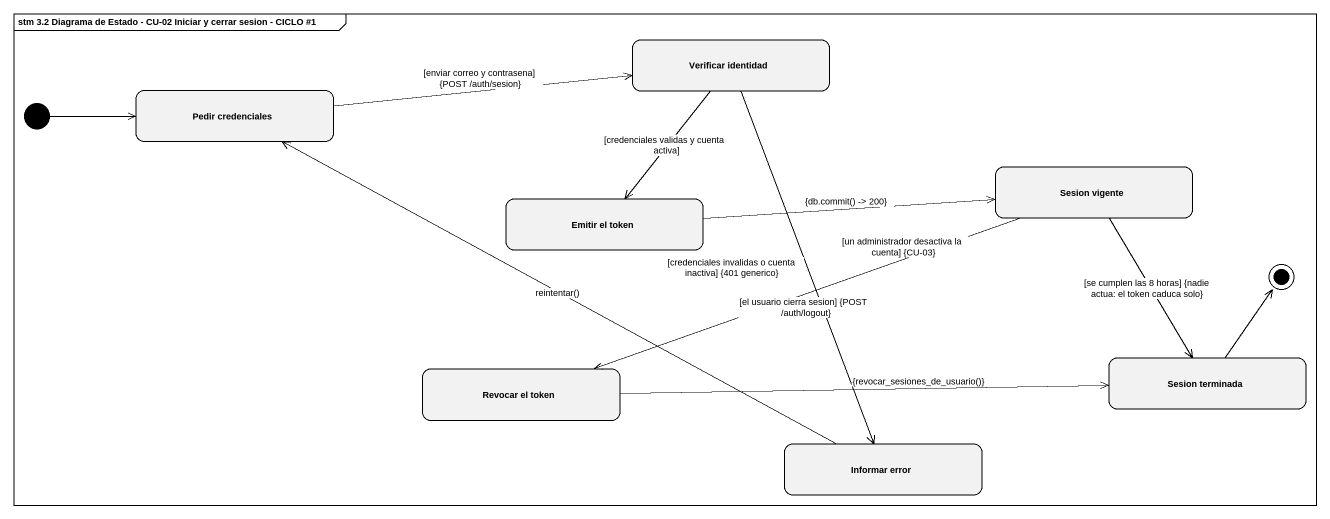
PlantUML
@startuml
mainframe stm 3.2 Diagrama de Estado - CU-02 Iniciar y cerrar sesion - CICLO #1
hide empty description
state "Verificar identidad" as Verificar_identidad
state "Pedir credenciales" as Pedir_credenciales
state "Sesion vigente" as Sesion_vigente
state "Emitir el token" as Emitir_el_token
state "Revocar el token" as Revocar_el_token
state "Sesion terminada" as Sesion_terminada
state "Informar error" as Informar_error
[*] -right-> Pedir_credenciales
Verificar_identidad --> Emitir_el_token : [credenciales validas y cuenta activa]
Verificar_identidad --> Informar_error : [credenciales invalidas o cuenta inactiva] {401 generico}
Pedir_credenciales -right-> Verificar_identidad : [enviar correo y contrasena] {POST /auth/sesion}
Sesion_vigente -left-> Revocar_el_token : [el usuario cierra sesion] {POST /auth/logout}
Sesion_vigente -left-> Revocar_el_token : [un administrador desactiva la cuenta] {CU-03}
Sesion_vigente --> Sesion_terminada : [se cumplen las 8 horas] {nadie actua: el token caduca solo}
Emitir_el_token -right-> Sesion_vigente : {db.commit() -> 200}
Revocar_el_token -right-> Sesion_terminada : {revocar_sesiones_de_usuario()}
Informar_error -left-> Pedir_credenciales : reintentar()
Sesion_terminada -up-> [*]
@enduml
